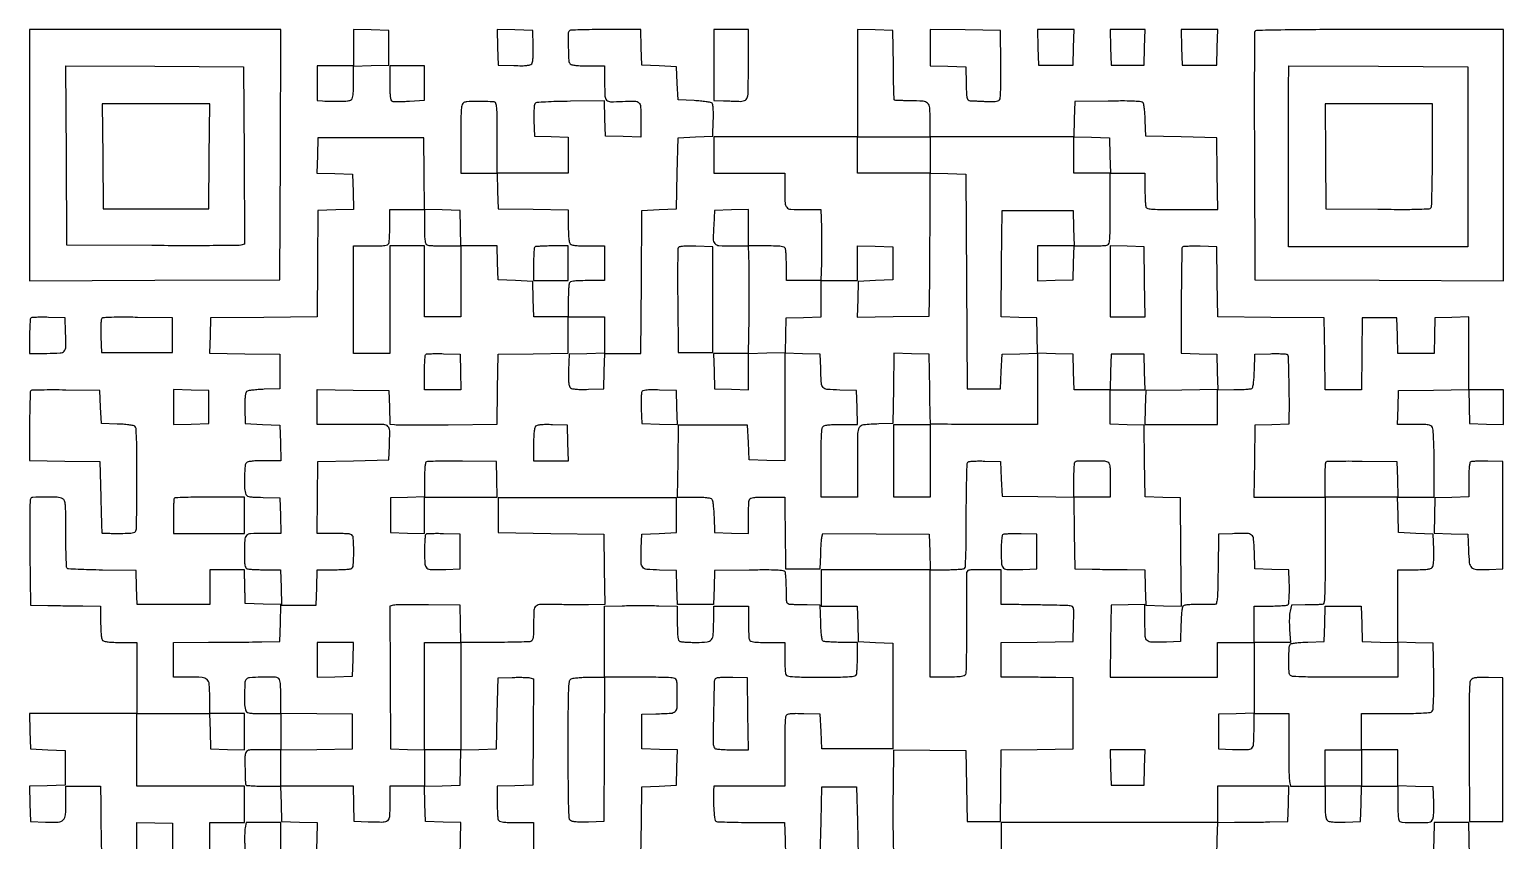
# Model space of a CAD drawing. Extents: x 179 to 1071, y 112 to 1107.
# Drawn here: x 179 to 1071, y 616 to 1107 of the extents above; entities that cross this region are included whole.
import ezdxf

# ---------------------------------------------------------------- set-up
doc = ezdxf.new("R2010")
doc.units = 0

msp = doc.modelspace()

# ---------------------------------------------------------------- linework, layer by layer
for points in [[(179, 1030.993714), (179, 954.987428), (254.75, 955.243714), (330.5, 955.5), (330.756286, 1031.25), (331.012572, 1107), (255.006286, 1107), (179, 1107)], [(789.216168, 1096.25), (789.5, 1085.5), (800, 1085.5), (810.5, 1085.5), (810.783832, 1096.25), (811.067663, 1107), (800, 1107), (788.932337, 1107)], [(833.216168, 1096.25), (833.5, 1085.5), (843.5, 1085.5), (853.5, 1085.5), (853.783832, 1096.25), (854.067663, 1107), (843.5, 1107), (832.932337, 1107)], [(876.216168, 1096.25), (876.5, 1085.5), (887, 1085.5), (897.5, 1085.5), (897.783832, 1096.25), (898.067663, 1107), (887, 1107), (875.932337, 1107)], [(223.235953, 1030.25), (223.5, 998.5), (255.5, 998.5), (287.5, 998.5), (287.764047, 1030.25), (288.028094, 1062), (255.5, 1062), (222.971906, 1062)], [(724, 1031), (724, 1020), (702, 1020), (680, 1020), (680, 1031), (680, 1042), (702, 1042), (724, 1042)], [(832.783832, 1030.75), (833.067663, 1020), (822.033832, 1020), (811, 1020), (811, 1031.033832), (811, 1042.067663), (821.75, 1041.783832), (832.5, 1041.5)], [(833, 954.534983), (833, 933), (843.519888, 933), (854.039775, 933), (853.769888, 954.25), (853.5, 975.5), (843.25, 975.784983), (833, 976.069966)], [(266, 878.5), (266, 867.932337), (276.75, 868.216168), (287.5, 868.5), (287.5, 878.5), (287.5, 888.5), (276.75, 888.783832), (266, 889.067663)], [(724, 846), (724, 824), (713, 824), (702, 824), (702, 846), (702, 868), (713, 868), (724, 868)], [(353, 725.466168), (353, 714.932337), (363.75, 715.216168), (374.5, 715.5), (374.784983, 725.75), (375.069966, 736), (364.034983, 736), (353, 736)], [(440, 703.5), (440, 671), (429, 671), (418, 671), (418, 703.5), (418, 736), (429, 736), (440, 736)], [(833.216168, 660.25), (833.5, 649.5), (843.5, 649.5), (853.5, 649.5), (853.783832, 660.25), (854.067663, 671), (843.5, 671), (832.932337, 671)], [(985, 660), (985, 649), (974, 649), (963, 649), (963, 660), (963, 671), (974, 671), (985, 671)]]:
    msp.add_lwpolyline(points, close=True)
for points in [[(505.666667, 1106.333333, 0.198875), (504.892492, 1104.464691, 0.006657), (505.000141, 1096.291387, 0.006951), (505.329065, 1088.151095, 0.184841), (506.2, 1086.2, 0.150969), (507.200304, 1085.671932, 0.019349), (509.630442, 1085.311224, 0.018472), (512.928253, 1085.074295, 0.008695), (517.2, 1085), (527, 1085), (527, 1074.616631, 0.011437), (527.180377, 1066.73228, 0.183493), (528.221517, 1064.32826, 0.201455), (530.555518, 1063.337162, 0.014178), (537.801517, 1063.513862, -0.013747), (545.311192, 1063.703452, -0.197834), (547.726937, 1062.702314, -0.186894), (548.809247, 1060.264125, -0.012062), (549, 1052.35776), (549, 1041.932337), (538.25, 1042.216168), (527.5, 1042.5), (527.217252, 1053.14319), (526.934504, 1063.786379), (506.445886, 1063.571824, 0.003974), (498.032412, 1063.416832, 0.007723), (491.318816, 1063.135946, 0.003772), (485.914975, 1062.785265, 0.180175), (484.938986, 1062.338986, 0.167914), (484.532983, 1061.504202, 0.012549), (484.290058, 1058.950819, 0.01561), (484.165636, 1055.723797, 0.009523), (484.210352, 1051.910352), (484.5, 1042.5), (494.75, 1042.215017), (505, 1041.930034), (505, 1030.965017), (505, 1020), (483.5, 1020), (462, 1020), (462, 1041.5, 0.001697), (461.956004, 1054.462059, 0.01846), (461.72779, 1059.680603, 0.049007), (461.249556, 1062.330453, 0.310183), (460.25, 1063.160076, 0.016306), (455.042949, 1063.465605, 0.011163), (449.120292, 1063.487369, 0.007155), (443.610912, 1063.305721, 0.105669), (441.75, 1062.815011, 0.216546), (440.759957, 1061.580415, 0.042396), (440.281426, 1058.700558, 0.018058), (440.047748, 1053.369955, 0.001925), (440, 1040.964816), (440, 1020), (450.966168, 1020), (461.932337, 1020), (462.216168, 1009.25), (462.5, 998.5), (483.75, 998.230112), (505, 997.960225), (505, 988.180112, 0.008721), (505.074341, 983.918248, 0.018496), (505.311349, 980.626174, 0.019373), (505.672136, 978.199565, 0.150894), (506.2, 977.2, 0.150969), (507.200304, 976.671932, 0.019349), (509.630442, 976.311224, 0.018472), (512.928253, 976.074295, 0.008695), (517.2, 976), (527, 976), (527, 965.5), (527, 955), (516.606989, 955, 0.005351), (511.039857, 954.940414, 0.030363), (508.086379, 954.69735, 0.063068), (506.398405, 954.23239, 0.205218), (505.606989, 953.418213, 0.07203), (505.367894, 952.361889, 0.005915), (505.178303, 949.534475, 0.007831), (505.044305, 946.140776, 0.005951), (505, 942.418213), (505, 933), (494.533832, 933), (484.067663, 933), (483.783832, 943.75), (483.5, 954.5), (473, 955), (462.5, 955.5), (462.215017, 965.75), (461.930034, 976), (450.998849, 976), (440.067663, 976), (439.783832, 986.75), (439.5, 997.5), (428.769409, 997.783635), (418.038817, 998.06727), (417.769409, 1019.783635), (417.5, 1041.5), (385.5, 1041.5), (353.5, 1041.5), (353.216515, 1030.784171), (352.93303, 1020.068343), (363.716515, 1019.784171), (374.5, 1019.5), (374.783485, 1008.784171), (375.06697, 998.068343), (364.283485, 997.784171), (353.5, 997.5), (353.236165, 965.263835), (352.97233, 933.02767), (320.736165, 932.763835), (288.5, 932.5), (288.216371, 921.769986), (287.932742, 911.039971), (309.216371, 910.769986), (330.5, 910.5), (330.5, 900), (330.5, 889.5), (321.054124, 889.209882, 0.009872), (317.344222, 889.022568, 0.013478), (314.012996, 888.697932, 0.010272), (311.278232, 888.29958, 0.132654), (310.348748, 887.874472, 0.165771), (309.775651, 886.938715, 0.029529), (309.440097, 884.884549, 0.022993), (309.270289, 881.903576, 0.008333), (309.294624, 877.66459), (309.5, 868.5), (320, 868), (330.5, 867.5), (330.783832, 856.75), (331.067663, 846), (321.233832, 846, 0.008652), (316.945271, 845.925781, 0.018432), (313.637701, 845.688986, 0.019308), (311.201559, 845.328414, 0.151095), (310.2, 844.8, 0.180372), (309.361695, 842.964814, 0.010087), (309.033781, 836.591977, 0.015718), (309.035041, 830.250176, 0.057638), (309.621449, 826.283793, 0.137305), (310.355481, 825.044772, 0.13437), (311.631874, 824.354225, 0.045994), (314.122991, 824.011163, 0.004239), (320.357794, 823.783793), (330.5, 823.5), (330.783832, 812.75), (331.067663, 802), (320.650463, 802, 0.012837), (312.706871, 801.796023, 0.196334), (310.271039, 800.652015, 0.177295), (309.204591, 798.079841, 0.010105), (309.013655, 789.356989, 0.00766), (309.071521, 785.115935, 0.037109), (309.319308, 782.722219, 0.073747), (309.79184, 781.317789, 0.185226), (310.581787, 780.606989, 0.07196), (311.63733, 780.367915, 0.005942), (314.455587, 780.178303, 0.007852), (317.838356, 780.044307, 0.005972), (321.547956, 780), (330.932337, 780), (331.216168, 769.25), (331.5, 758.5), (342, 758.5), (352.5, 758.5), (352.783832, 769.25), (353.067663, 780), (362.452044, 780, 0.005972), (366.161644, 780.044307, 0.007852), (369.544413, 780.178303, 0.005942), (372.36267, 780.367915, 0.07196), (373.418213, 780.606989, 0.293407), (374.908548, 782.635663, 0.015702), (375.17128, 791, 0.015702), (374.908548, 799.364337, 0.293407), (373.418213, 801.393011, 0.07207), (372.36144, 801.632119, 0.005899), (369.528746, 801.821697, 0.007818), (366.128746, 801.955696, 0.005939), (362.39871, 802), (352.960995, 802), (353.230498, 823.75), (353.5, 845.5), (375, 846), (396.5, 846.5), (396.795054, 855, 0.010253), (396.92436, 864.109648, 0.187892), (395.875476, 866.75285, 0.199702), (393.339792, 867.907674, 0.011792), (384.71245, 867.990136, -0.001627), (379.674966, 867.935875, -0.001021), (373.78272, 867.903613, -0.001024), (367.981821, 867.895576, -0.001872), (363.25, 867.916434), (353, 868), (353, 878.519502), (353, 889.039005), (374.75, 888.769502), (396.5, 888.5), (396.783785, 878.358541), (397.06757, 868.217082), (399.783785, 867.858541, 0.031363), (401.754843, 867.723239, 0.000846), (410.435357, 867.687291, 0.001757), (420.64152, 867.698143, 0.001202), (432.230197, 867.779047), (461.960394, 868.058093), (462.230197, 889.279047), (462.5, 910.5), (483.75, 910.769888), (505, 911.039775), (505, 922.019888), (505, 933), (516, 933), (527, 933), (527, 922.033832), (527, 911.067663), (516.25, 910.783832), (505.5, 910.5), (505.215609, 900.900987, 0.006919), (505.139302, 896.065714, 0.027023), (505.294874, 893.081903, 0.044369), (505.67274, 891.166788, 0.149751), (506.364894, 890.112128, 0.1305), (507.478955, 889.596888, 0.02258), (509.802758, 889.296615, 0.019663), (512.980927, 889.156589, 0.008898), (517.149285, 889.211141), (526.5, 889.5), (526.783832, 900.25), (527.067663, 911), (538.023209, 911), (548.978755, 911), (549.239377, 954.25), (549.5, 997.5), (560, 998), (570.5, 998.5), (571, 1020), (571.5, 1041.5), (582, 1042), (592.5, 1042.5), (592.789648, 1051.910352, 0.009052), (592.840268, 1055.906317, 0.017612), (592.710631, 1059.093133, 0.016788), (592.446066, 1061.500693, 0.161989), (591.991548, 1062.408452, 0.150833), (591.136984, 1062.859873, 0.010075), (588.373393, 1063.324107, 0.013797), (584.997628, 1063.726659, 0.009853), (581.2019, 1063.9981), (571.5, 1064.5), (571, 1074.5), (570.5, 1084.5), (560, 1085), (549.5, 1085.5), (549.216168, 1096.25), (548.932337, 1107), (527.632835, 1107, 0.002928), (519.419844, 1106.951908, 0.004657), (512.394229, 1106.804167, 0.001225), (506.288613, 1106.603887, 0.189769)], [(375, 1096.033832), (375, 1085), (364, 1085), (353, 1085), (353, 1074.5), (353, 1064), (356.25, 1063.824751, 0.008133), (362.122698, 1063.603806, 0.012105), (367.26581, 1063.618564, 0.010961), (371.406335, 1063.821607, 0.087934), (373.25, 1064.285184, 0.168676), (374.166711, 1065.14945, 0.079858), (374.68618, 1066.710445, 0.035098), (374.940483, 1069.475621, 0.005385), (375, 1075.001352), (375, 1084.932337), (385.75, 1085.216168), (396.5, 1085.5), (396.5, 1096), (396.5, 1106.5), (385.75, 1106.783832), (375, 1107.067663)], [(462.215822, 1096.284178), (462.5, 1085.5), (472.099013, 1085.215609, 0.006919), (476.934286, 1085.139302, 0.027023), (479.918097, 1085.294874, 0.044369), (481.833212, 1085.67274, 0.149751), (482.887872, 1086.364894, 0.1305), (483.403112, 1087.478955, 0.02258), (483.703385, 1089.802758, 0.019663), (483.843411, 1092.980927, 0.008898), (483.788859, 1097.149285), (483.5, 1106.5), (472.715822, 1106.784178), (461.931643, 1107.068357)], [(593, 1085.5), (593, 1064), (599, 1063.875, -0.001654), (601.535448, 1063.813789, -0.001437), (604.192187, 1063.733217, -0.001445), (606.596567, 1063.646425, -0.004253), (608.25, 1063.567866, 0.093793), (611.717792, 1064.024964, 0.254673), (613.359317, 1065.773106, 0.061432), (613.923644, 1070.007226, 0.002447), (614, 1085.606989), (614, 1107), (603.5, 1107), (593, 1107)], [(724, 1096.053719), (724, 1085.067663), (734.75, 1084.783832), (745.5, 1084.5), (745.784983, 1074.25, 0.003632), (746.011847, 1067.781757, 0.048941), (746.34237, 1065.438451, 0.173357), (747.039651, 1064.377025, 0.15624), (748.284983, 1063.941697, -0.004634), (749.561037, 1063.896272, -0.000818), (751.954797, 1063.784916, -0.000886), (754.76099, 1063.644791, -0.000797), (757.667517, 1063.489848, 0.010711), (761.080054, 1063.375719, 0.03119), (763.434346, 1063.494354, 0.045896), (765.038149, 1063.826873, 0.146512), (765.938611, 1064.426031, 0.157562), (766.451693, 1065.709986, 0.007319), (766.70316, 1070.452091, 0.009444), (766.829565, 1076.948998, 0.003468), (766.771094, 1086.12788), (766.5, 1106.5), (745.25, 1106.769888), (724, 1107.039775)], [(920.460009, 1105.75, 0.090591), (920.266358, 1104.709509, 0.000109), (920.198937, 1082.982812, 0.000984), (920.176611, 1058.652573, 0.000605), (920.241394, 1030), (920.5, 955.5), (995.75, 955.243674), (1071, 954.987348), (1071, 1030.993674), (1071, 1107), (995.968615, 1107, 0.000668), (957.448289, 1106.948566, 0.003471), (936.19131, 1106.744245, 0.001205), (921.475143, 1106.465155, 0.305157)], [(308.758677, 1030.77123), (309.017354, 977.04246), (306.758677, 976.494347, -0.057902), (304.987826, 976.276519, -0.000418), (290.035361, 976.188577, -0.001589), (272.903102, 976.156579, -0.001017), (253, 976.223117), (201.5, 976.5), (201.241383, 1030.758691), (200.982767, 1085.017383), (254.741383, 1084.758691), (308.5, 1084.5)], [(397, 1074.606989, 0.005886), (397.062019, 1069.338475, 0.026507), (397.297438, 1066.26886, 0.045663), (397.712553, 1064.419534, 0.226855), (398.425195, 1063.667079, 0.086427), (399.390613, 1063.477421, 0.006366), (402.097463, 1063.453536, 0.008708), (405.34544, 1063.522807, 0.006489), (408.925195, 1063.708111), (418, 1064.296042), (418, 1074.648021), (418, 1085), (407.5, 1085), (397, 1085)], [(1049.5, 1030), (1049.5, 975.5), (995.211905, 975.5), (940.92381, 975.5), (940.942857, 1025.75, -0.000032), (940.951538, 1045.331386, -0.000047), (940.961905, 1062.563467, -0.000022), (940.972765, 1077.239555, -0.00086), (940.980952, 1080.508612), (941, 1085.017225), (995.25, 1084.758612), (1049.5, 1084.5)], [(963.235953, 1030.25), (963.5, 998.5), (994.93202, 998.235498, 0.001697), (1010.901959, 998.155315, 0.00816), (1019.995146, 998.288929, 0.006635), (1026.009704, 998.555446, 0.241447), (1027.166708, 999.235498, 0.134731), (1027.492293, 1000.296498, 0.001088), (1027.738089, 1009.161365, 0.003824), (1027.920853, 1019.372002, 0.002438), (1027.984687, 1031.25), (1028, 1062), (995.485953, 1062), (962.971906, 1062)], [(418, 987.606989, 0.005351), (418.059586, 982.039857, 0.030363), (418.30265, 979.086379, 0.063068), (418.76761, 977.398405, 0.205218), (419.581787, 976.606989, 0.07203), (420.638111, 976.367894, 0.005915), (423.465525, 976.178303, 0.007831), (426.859224, 976.044305, 0.005951), (430.581787, 976), (440, 976), (440, 954.5), (440, 933), (429, 933), (418, 933), (418, 954.5), (418, 976), (407.5, 976), (397, 976), (397, 943.5), (397, 911), (386, 911), (375, 911), (375, 943.5), (375, 976), (385.393011, 976, 0.005351), (390.960143, 976.059586, 0.030363), (393.913621, 976.30265, 0.063068), (395.601595, 976.76761, 0.205218), (396.393011, 977.581787, 0.07203), (396.632106, 978.638111, 0.005915), (396.821697, 981.465525, 0.007831), (396.955695, 984.859224, 0.005951), (397, 988.581787), (397, 998), (407.5, 998), (418, 998)], [(484.666667, 975.333333, 0.177413), (484.400114, 974.758552, 0.004912), (484.195833, 971.973958, 0.009526), (484.048294, 968.649913, 0.006327), (484, 964.833333), (484, 955), (494.5, 955), (505, 955), (505, 965.5), (505, 976), (495.166667, 976, 0.006327), (491.350087, 975.951706, 0.009526), (488.026042, 975.804167, 0.004912), (485.241448, 975.599886, 0.177413)], [(571.467316, 974.775423, 0.089413), (571.270021, 973.738689, 0.000629), (571.194155, 964.757489, 0.002401), (571.169587, 954.462516, 0.001532), (571.235201, 942.490243), (571.5, 911.5), (582, 911.5), (592.5, 911.5), (592.5, 943.5), (592.5, 975.5), (582.232115, 975.785181, 0.0061), (577.194344, 975.863611, 0.024229), (574.104597, 975.72423, 0.036776), (572.174504, 975.398781, 0.24573)], [(876.699448, 975.366114, 0.192676), (876.414309, 974.70046, 0.000627), (876.205463, 965.531026, 0.003321), (876.0504, 955.108554, 0.002059), (876, 942.867165), (876, 911.067663), (886.75, 910.783832), (897.5, 910.5), (897.783633, 899.769596), (898.067266, 889.039192), (876.283633, 888.769596), (854.5, 888.5), (854.215017, 878.25), (853.930034, 868), (875.965017, 868), (898, 868), (898, 878.5), (898, 889), (907.75, 889.015313, 0.007309), (911.573123, 889.077211, 0.010173), (914.991726, 889.252233, 0.006962), (917.827893, 889.495095, 0.117226), (918.711195, 889.800347, 0.199883), (919.262532, 890.589, 0.01918), (919.684251, 892.944063, 0.019108), (920.012968, 896.199826, 0.00836), (920.211195, 900.535034), (920.5, 910.5), (929.910352, 910.789648, -0.008646), (933.577505, 910.839076, -0.012638), (936.805473, 910.745152, -0.00809), (939.470189, 910.556861, -0.176467), (940.168568, 910.231432, -0.192088), (940.667795, 909.069628, -0.000825), (941.011503, 895.124427, -0.004473), (941.20003, 881.702798, -0.008243), (941.075697, 870.784983), (941, 868.069966), (930.75, 867.784983), (920.5, 867.5), (920.230498, 845.75), (919.960995, 824), (941.480498, 824), (963, 824), (963, 791.5, -0.00104), (962.958612, 771.594901, -0.012375), (962.735889, 763.892176, -0.027045), (962.298901, 759.851605, -0.353956), (961.25, 758.915569, -0.005382), (960.148276, 758.874296, -0.000546), (957.530654, 758.807303, -0.000684), (954.411241, 758.735145, -0.000545), (951.045844, 758.665569), (942.591688, 758.5), (941.799182, 755, 0.038494), (941.526887, 753.144687, 0.011146), (941.392307, 750.251563, 0.011137), (941.38601, 746.973837, 0.011671), (941.526954, 743.75), (942.04723, 736), (931.023615, 736), (920, 736), (920, 747), (920, 758), (929.75, 758.015313, 0.006995), (933.558115, 758.07457, 0.010027), (936.929688, 758.241942, 0.00628), (939.733031, 758.472938, 0.135534), (940.5, 758.765313, 0.221462), (941.092546, 759.846669, 0.00748), (941.343937, 764.827229, 0.013251), (941.396764, 770.715905, 0.009848), (941.154713, 777.215017), (941, 779.930034), (930.75, 780.215017), (920.5, 780.5), (920.215131, 790.7397, 0.013827), (919.781878, 798.54295, 0.200378), (918.533568, 800.948742, 0.174565), (915.86687, 801.925177, 0.010012), (907, 801.795054), (898.5, 801.5), (898.230112, 780.25, -0.001775), (898.024023, 767.568262, -0.018438), (897.72857, 762.360332, -0.047513), (897.222475, 759.707314, -0.322508), (896.230112, 758.931729, -0.009293), (895.150957, 758.909221, -0.001005), (892.65822, 758.908579, -0.001234), (889.689982, 758.921108, -0.000994), (886.5, 758.94879, 0.00944), (883.347456, 758.922896, 0.012663), (880.493783, 758.773175, 0.009829), (878.139556, 758.543146, 0.117495), (877.287346, 758.231125, 0.197512), (876.731551, 757.411535, 0.018388), (876.311748, 754.953052, 0.018393), (875.984987, 751.544471, 0.007835), (875.787346, 746.964064), (875.5, 736.5), (867, 736.204946, -0.01013), (858.007803, 736.075099, -0.184193), (855.379393, 737.094936, -0.199498), (854.203863, 739.575524, -0.01218), (854, 747.942938), (854, 758.847771), (843.75, 758.673886), (833.5, 758.5), (833.230498, 736.75), (832.960995, 715), (865.480498, 715), (898, 715), (898, 725.5), (898, 736), (909, 736), (920, 736), (920, 714.533832), (920, 693.067663), (909.25, 692.783832), (898.5, 692.5), (898.5, 682), (898.5, 671.5), (907, 671.204946, 0.009927), (915.965089, 671.071849, 0.179688), (918.602972, 672.066531, 0.203196), (919.788355, 674.49751, 0.01319), (920, 682.519052), (920, 693), (930.5, 693), (941, 693), (941.125898, 682.25, -0.001829), (941.164035, 677.513914, -0.001269), (941.173965, 672.160937, -0.00128), (941.157291, 667.020611, -0.002639), (941.112737, 663, 0.006771), (941.103002, 659.544118, 0.007392), (941.188607, 656.189063, 0.006983), (941.344297, 653.322595, 0.036021), (941.566294, 651.75), (942.158911, 649), (952.579455, 649), (963, 649), (963, 639.122445, 0.007345), (963.070162, 634.346734, 0.024181), (963.314808, 631.205854, 0.035127), (963.728754, 629.124417, 0.154085), (964.399285, 628.083586, 0.132968), (965.486141, 627.587315, 0.020746), (967.849829, 627.296386, 0.018924), (971.042317, 627.15859, 0.009044), (975.149285, 627.211141), (984.5, 627.5), (984.783832, 638.25), (985.067663, 649), (996.033832, 649), (1007, 649), (1007, 639.581787, 0.005951), (1007.044305, 635.859224, 0.007831), (1007.178303, 632.465525, 0.005915), (1007.367894, 629.638111, 0.07203), (1007.606989, 628.581787, 0.291576), (1009.49595, 627.184254, 0.015142), (1017.406284, 626.87348, 0.016944), (1025.28891, 627.069793, 0.207735), (1027.916414, 628.399285, 0.132968), (1028.412685, 629.486141, 0.020746), (1028.703614, 631.849829, 0.018924), (1028.84141, 635.042317, 0.009044), (1028.788859, 639.149285), (1028.5, 648.5), (1017.75, 648.783832), (1007, 649.067663), (1007, 660.033832), (1007, 671), (996, 671), (985, 671), (985, 682), (985, 693), (1005.877555, 693, 0.002758), (1016.432519, 693.058219, 0.012365), (1022.608758, 693.279172, 0.014651), (1026.585088, 693.637159, 0.192057), (1027.85998, 694.331286, 0.156728), (1028.372347, 695.607424, 0.00746), (1028.63344, 700.26892, 0.009591), (1028.772656, 706.638857, 0.003585), (1028.732424, 715.581286), (1028.5, 735.5), (1017.75, 735.783832), (1007, 736.067663), (1007, 758.033832), (1007, 780), (1016.877555, 780, 0.007345), (1021.653266, 780.070162, 0.024181), (1024.794146, 780.314808, 0.035127), (1026.875583, 780.728754, 0.154085), (1027.916414, 781.399285, 0.132968), (1028.412685, 782.486141, 0.020746), (1028.703614, 784.849829, 0.018924), (1028.84141, 788.042317, 0.009044), (1028.788859, 792.149285), (1028.5, 801.5), (1018, 802), (1007.5, 802.5), (1007.216168, 813.25), (1006.932337, 824), (1017.966168, 824), (1029, 824), (1029, 844.065741, 0.004232), (1028.930184, 852.314413, 0.007523), (1028.713004, 859.104674, 0.004941), (1028.403728, 864.534132, 0.106554), (1027.964816, 866.065741, 0.136496), (1026.974845, 867.101679, 0.091062), (1025.426904, 867.675762, 0.038278), (1022.702367, 867.94088, 0.005121), (1016.929833, 868), (1006.930034, 868), (1007.215017, 878.25), (1007.5, 888.5), (1028.714798, 888.769785), (1049.929597, 889.03957), (1050.214798, 878.769785), (1050.5, 868.5), (1060.75, 868.215017), (1071, 867.930034), (1071, 878.465017), (1071, 889), (1060.5, 889), (1050, 889), (1050, 911.034983), (1050, 933.069966), (1039.75, 932.784983), (1029.5, 932.5), (1029.216168, 921.75), (1028.932337, 911), (1018, 911), (1007.067663, 911), (1006.783832, 921.75), (1006.5, 932.5), (996, 932.5), (985.5, 932.5), (985.230498, 910.75), (984.960995, 889), (974, 889), (963.039005, 889), (962.769502, 910.75), (962.5, 932.5), (930.269847, 932.763827), (898.039695, 933.027654), (897.769847, 954.263827), (897.5, 975.5), (887.449448, 975.782781, 0.006672), (883.547259, 975.840477, 0.010046), (880.145783, 975.777033, 0.005301), (877.300668, 975.636532, 0.183378)], [(179.699448, 932.366114, 0.177451), (179.419778, 931.762931, 0.004898), (179.205463, 928.836713, 0.009512), (179.050668, 925.343898, 0.006317), (179, 921.333333), (179, 911), (189.480948, 911, 0.01319), (197.50249, 911.211645, 0.203196), (199.933469, 912.397028, 0.179688), (200.928151, 915.034911, 0.009927), (200.795054, 924), (200.5, 932.5), (190.449448, 932.782781, 0.006672), (186.547259, 932.840477, 0.010046), (183.145783, 932.777033, 0.005301), (180.300668, 932.636532, 0.183378)], [(222.436432, 931.69494, 0.081377), (222.244472, 930.767103, 0.005152), (222.157067, 927.976464, 0.007464), (222.136743, 924.63317, 0.005474), (222.210159, 920.924983), (222.5, 911.5), (244, 911.5), (265.5, 911.5), (265.5, 922), (265.5, 932.5), (244.226273, 932.769957, 0.002397), (233.096014, 932.857837, 0.0131), (227.0794, 932.718847, 0.01632), (223.363561, 932.413716, 0.279403)], [(439.783832, 899.75), (440.067663, 889), (429.033832, 889), (418, 889), (418, 899.333333, -0.006317), (418.050668, 903.343898, -0.009512), (418.205463, 906.836713, -0.004898), (418.419778, 909.762931, -0.177451), (418.699448, 910.366114, -0.183378), (419.300668, 910.636532, -0.005301), (422.145783, 910.777033, -0.010046), (425.547259, 910.840477, -0.006672), (429.449448, 910.782781), (439.5, 910.5)], [(179.686388, 888.353055, 0.189231), (179.408048, 887.715023, 0.001351), (179.201626, 881.754343, 0.004894), (179.049525, 874.881199, 0.003085), (179, 866.853221), (179, 846.039775), (200.25, 845.769888), (221.5, 845.5), (222.050293, 824, 0.000841), (222.275652, 815.738752, 0.001379), (222.497602, 808.742188, 0.000127), (222.715128, 802.48009, 0.161135), (222.800293, 802.25, 0.220733), (223.004731, 802.148132, 0.000752), (225.847408, 802.073437, 0.003826), (229.085879, 802.018011, 0.002365), (232.893011, 802, 0.005748), (238.163694, 802.060597, 0.031643), (240.993666, 802.305311, 0.0653), (242.618446, 802.772413, 0.201158), (243.393011, 803.581787, 0.086131), (243.638486, 804.827455, 0.000923), (243.821697, 813.598307, 0.002889), (243.956116, 823.733425, 0.001871), (244, 835.459343, 0.00179), (243.944676, 850.911559, 0.008594), (243.730307, 859.713769, 0.007972), (243.398899, 865.472925, 0.20392), (242.695876, 866.837437, 0.131421), (241.740901, 867.277004, 0.010763), (239.000112, 867.687053, 0.013854), (235.65896, 868.019842, 0.010217), (231.945876, 868.209882), (222.5, 868.5), (222, 878.5), (221.5, 888.5), (200.936388, 888.769721, 0.003162), (193.00418, 888.823589, 0.005018), (186.21171, 888.758585, 0.001402), (180.323998, 888.626628, 0.192368)], [(549.44069, 887.706038, 0.08044), (549.24673, 886.777249, 0.005694), (549.156546, 884.121982, 0.007919), (549.135127, 880.937236, 0.005886), (549.208575, 877.420857), (549.5, 868.5), (560.285361, 868.21581), (571.070721, 867.931619), (570.785361, 878.21581), (570.5, 888.5), (560.232115, 888.785181, 0.005806), (555.041094, 888.869045, 0.026058), (552.006728, 888.724611, 0.044386), (550.172066, 888.374845, 0.236067)], [(485.234424, 866.834424, 0.148037), (484.682905, 865.804059, 0.021532), (484.312981, 863.428249, 0.019339), (484.074077, 860.149401, 0.008515), (484, 855.8), (484, 846), (494.533832, 846), (505.067663, 846), (504.783832, 856.75), (504.5, 867.5), (495.484424, 867.784424, 0.008771), (491.360229, 867.84215, 0.022222), (488.366666, 867.698401, 0.027716), (486.2536, 867.383717, 0.146572)], [(419.25, 845.347997, 0.243567), (418.6552, 844.645239, 0.027592), (418.292495, 842.524493, 0.021834), (418.065347, 839.310493, 0.006724), (418, 834.45165), (418, 824.069966), (407.75, 823.784983), (397.5, 823.5), (397.5, 813), (397.5, 802.5), (407.75, 802.215017), (418, 801.930034), (418, 812.965017), (418, 824), (440.033832, 824), (462.067663, 824), (461.783832, 834.75), (461.5, 845.5), (441, 845.68133, 0.002393), (433.052981, 845.713582, 0.003649), (426.154688, 845.658212, 0.001347), (420.224881, 845.551351, 0.092731)], [(831.418213, 845.393011, -0.205218), (832.23239, 844.601595, -0.063068), (832.69735, 842.913621, -0.030363), (832.940414, 839.960143, -0.005351), (833, 834.393011), (833, 824), (822, 824), (811, 824), (811, 834.333333, -0.006022), (811.048276, 838.341612, -0.009111), (811.195833, 841.827083, -0.004516), (811.399803, 844.754503, -0.178563), (811.666667, 845.333333, -0.194545), (813.015008, 845.905165, -0.003449), (821.049326, 845.984863, -0.005978), (828.751045, 845.916057, -0.086595)], [(1006.783832, 834.75), (1007.067663, 824), (985.033832, 824), (963, 824), (963, 834.333333, -0.006196), (963.049688, 838.342961, -0.009348), (963.201516, 841.832766, -0.00474), (963.411589, 844.759435, -0.177907), (963.686013, 845.35268, -0.192551), (964.324385, 845.626314, -0.001338), (970.358056, 845.758056, -0.004901), (977.311969, 845.823103, -0.003085), (985.436013, 845.769346), (1006.5, 845.5)], [(1051.25, 845.35572, 0.242283), (1050.655453, 844.649191, 0.027506), (1050.292681, 842.524833, 0.021803), (1050.065426, 839.308481, 0.006735), (1050, 834.45165), (1050, 824.069966), (1039.75, 823.784983), (1029.5, 823.5), (1029.216527, 812.785353), (1028.933054, 802.070705), (1039.216527, 801.785353), (1049.5, 801.5), (1049.78602, 791.765906, 0.018563), (1050.288309, 784.223421, 0.181953), (1051.69017, 781.419268, 0.179528), (1054.602547, 780.215405, 0.01798), (1062.259538, 780.209712), (1070.5, 780.5), (1070.5, 813), (1070.5, 845.5), (1061.5, 845.689053, 0.005646), (1057.961486, 845.723415, 0.007732), (1054.776562, 845.669121, 0.005296), (1052.119548, 845.554529, 0.085748)], [(266.628854, 823.295521, 0.17984), (266.376789, 822.745211, 0.004086), (266.184726, 819.815976, 0.008644), (266.04552, 816.338977, 0.005682), (266, 812.333333), (266, 802), (287.5, 802), (309, 802), (309, 812.971221), (309, 823.942442), (288.128854, 823.933408, 0.002817), (280.082717, 823.884587, 0.00449), (273.203881, 823.742302, 0.00114), (267.216999, 823.551013, 0.190034)], [(418.699448, 801.366114, 0.176192), (418.420124, 800.767512, 0.00534), (418.205463, 797.989184, 0.009959), (418.050687, 794.66395, 0.006649), (418, 790.852385, 0.015066), (418.225391, 783.374, 0.209042), (419.427349, 781.021828, 0.172284), (422.083534, 780.067202, 0.009626), (431, 780.204946), (439.5, 780.5), (439.5, 791), (439.5, 801.5), (429.449448, 801.782781, 0.006672), (425.547259, 801.840477, 0.010046), (422.145783, 801.777033, 0.005301), (419.300668, 801.636532, 0.183378)], [(768.25, 801.355184, 0.239571), (767.65961, 800.661366, 0.028847), (767.294754, 798.622495, 0.022667), (767.066213, 795.542656, 0.007186), (767, 790.935719, 0.01481), (767.223562, 783.389504, 0.208312), (768.423371, 781.027417, 0.173231), (771.077023, 780.06775, 0.009662), (780, 780.204946), (788.5, 780.5), (788.5, 791), (788.5, 801.5), (779, 801.688517, 0.005334), (775.26986, 801.722736, 0.007376), (771.923437, 801.668364, 0.004885), (769.128197, 801.554344, 0.086451)], [(985.216168, 747.25), (985.5, 736.5), (996.25, 736.216168), (1007, 735.932337), (1007, 725.466168), (1007, 715), (985.75, 714.914061, -0.001379), (963.177584, 714.885027, -0.007689), (951.073315, 715.089001, -0.006697), (943.281954, 715.444712, -0.24128), (941.776798, 716.331727, -0.137211), (941.177773, 718.324257, -0.006195), (941.127743, 725.543217, -0.006369), (941.258814, 732.745226, -0.131409), (941.877641, 734.80202, -0.210946), (942.586251, 735.288291, -0.013543), (945.121209, 735.693603, -0.016713), (948.428501, 736.01889, -0.008911), (952.535034, 736.211195), (962.5, 736.5), (962.783832, 747.25), (963.067663, 758), (974, 758), (984.932337, 758)], [(526.760511, 671.25), (526.5, 627.5), (517.149285, 627.211141, -0.009044), (513.042317, 627.15859, -0.018924), (509.849829, 627.296386, -0.020746), (507.486141, 627.587315, -0.132968), (506.399285, 628.083586, -0.207616), (505.600234, 629.661873, -0.006676), (505.265304, 636.955267, -0.007006), (505.050918, 648.525295, -0.001129), (505, 671.072755, -0.000837), (505.042656, 696.548369, -0.009368), (505.266552, 706.684851, -0.01693), (505.685176, 712.280217, -0.238063), (506.75, 713.919901, -0.09757), (507.90956, 714.320825, -0.010829), (510.706213, 714.648701, -0.012859), (514.086313, 714.883422, -0.010083), (517.760511, 714.969591), (527.021022, 715)], [(594.292939, 714.222057, 0.246696), (593.340917, 712.517171, 0.001409), (592.910743, 693.588841, 0.0021), (592.619975, 675.075755, 0.142217), (593.453926, 672.074549, 0.219092), (594.144571, 671.616261, 0.013423), (596.658427, 671.293639, 0.016619), (599.951048, 671.070848, 0.008582), (604.078519, 671), (614.039005, 671), (613.769502, 692.75), (613.5, 714.5), (604.5, 714.754537, 0.008456), (600.964603, 714.794707, 0.011643), (597.789176, 714.703117, 0.008422), (595.16261, 714.521689, 0.123619)], [(1051.748341, 713.785438, 0.211085), (1050.706026, 711.947752, 0.01647), (1050.319664, 706.184982, 0.009088), (1050.155267, 695.801497, 0.000833), (1050.258747, 670), (1050.5, 627.5), (1060.5, 627.5), (1070.5, 627.5), (1070.5, 671), (1070.5, 714.5), (1061.989595, 714.785438, 0.010027), (1058.091417, 714.837964, 0.022693), (1055.145558, 714.684766, 0.028725), (1052.99109, 714.34863, 0.107052)], [(309.487534, 623.75, 0.029867), (309.274687, 622.038998, 0.008811), (309.15201, 619.398438, 0.008811), (309.11869, 616.41836, 0.009375), (309.192221, 613.5), (309.5, 606.5), (320.25, 606.216168), (331, 605.932337), (331, 616.466168), (331, 627), (320.545313, 627), (310.090626, 627)]]:
    msp.add_lwpolyline(points, format="xyb", close=True)
for points in [[(702.124768, 606), (701.812384, 617.25, -0.005073), (701.711055, 623.001797, -0.00168), (701.67636, 631.443198, -0.001672), (701.700644, 640.801295, -0.0019), (701.787992, 649.769396), (702.075984, 671.038793), (723.787992, 670.769396), (745.5, 670.5), (746, 649), (746.5, 627.5), (756.5, 627.5), (766.5, 627.5), (766.769448, 649.230552), (767.038896, 670.961104), (788.769448, 671.230552), (810.5, 671.5), (810.5, 693), (810.5, 714.5), (800, 714.703106, 0.001261), (795.168766, 714.784374, 0.000701), (789.279688, 714.860325, 0.000699), (783.319391, 714.920497, 0.001132), (778.25, 714.953106), (767, 715), (767, 725.480498), (767, 735.960995), (788.75, 736.230498), (810.5, 736.5), (810.783832, 747.25, 0.003018), (810.926608, 754.261386, 0.04887), (810.730327, 756.611152, 0.186219), (810.073121, 757.684953, 0.144819), (808.783832, 758.178674, 0.012917), (805.955018, 758.326594, 0.001183), (798.91782, 758.495828, 0.001332), (789.662426, 758.671822, 0.000634), (777.75, 758.851493), (767, 759), (767, 769.5), (767, 780), (756.5, 780, 0.003237), (749.737197, 779.956215, 0.049438), (747.415979, 779.695749, 0.187802), (746.38472, 779.01742, 0.152419), (745.971464, 777.75, 0.003324), (745.961468, 776.093091, 0.000068), (745.967721, 767.76057, 0.00016), (745.979454, 758.024419, 0.000107), (745.998793, 746.903004, -0.002081), (745.974317, 735.823445, -0.003187), (745.851916, 726.220806, -0.001113), (745.675191, 717.943391, -0.085919), (745.42034, 716.653004, -0.195349), (744.615339, 715.792779, -0.071099), (742.985299, 715.305021, -0.032062), (740.082144, 715.058563, -0.005147), (734.393011, 715), (724, 715), (724, 747.5), (724, 780), (733.75, 780.015313, 0.007204), (737.571834, 780.076387, 0.010053), (740.986403, 780.248944, 0.006816), (743.820447, 780.488218, 0.11765), (744.693076, 780.789149, 0.241684), (745.317121, 781.853699, 0.004747), (745.619438, 788.357914, 0.00741), (745.82636, 797.705563, 0.001872), (745.880618, 812.911378, -0.002675), (745.943326, 825.030966, -0.004314), (746.140996, 835.350723, -0.001058), (746.409472, 844.328139, -0.190605), (746.77719, 845.17719, -0.174349), (747.511623, 845.5231, -0.008906), (750.178593, 845.729218, -0.013328), (753.418679, 845.835095, -0.009195), (757.089648, 845.789648), (766.5, 845.5), (767, 835), (767.5, 824.5), (789.230552, 824.230552), (810.961104, 823.961104), (811.230552, 802.230552), (811.5, 780.5), (822, 780.324274, 0.000785), (826.794774, 780.251555, 0.000453), (832.563499, 780.178349, 0.000453), (838.352763, 780.115376, 0.00076), (843.216168, 780.074274), (853.932337, 780), (854.216168, 769.25), (854.5, 758.5), (865.263708, 758.216029), (876.027416, 757.932058), (875.763708, 790.716029), (875.5, 823.5), (864.769409, 823.783635), (854.038817, 824.06727), (853.769409, 845.783635), (853.5, 867.5), (843.25, 867.784983), (833, 868.069966), (833, 878.534983), (833, 889), (843.533832, 889), (854.067663, 889), (853.783832, 899.75), (853.5, 910.5), (843.5, 910.5), (833.5, 910.5), (833.216168, 899.75), (832.932337, 889), (822, 889), (811.067663, 889), (810.783832, 899.75), (810.5, 910.5), (799.783492, 910.783492), (789.066984, 911.066984), (788.783492, 921.783492), (788.5, 932.5), (777.736192, 932.783972), (766.972383, 933.067944), (767.236192, 965.283972), (767.5, 997.5), (789, 997.5), (810.5, 997.5), (810.783832, 986.75), (811.067663, 976), (800.033832, 976), (789, 976), (789, 965.466168), (789, 954.932337), (799.75, 955.216168), (810.5, 955.5), (810.784983, 965.75), (811.069966, 976), (820.453196, 976, 0.005972), (824.162354, 976.044307, 0.007853), (827.544751, 976.178303, 0.005943), (830.362696, 976.367916, 0.071958), (831.418213, 976.606989, 0.258697), (832.303854, 977.662537, 0.030015), (832.724422, 980.835307, 0.015901), (832.950434, 986.485827, 0.002045), (833, 998.606989), (833, 1020), (843.5, 1020), (854, 1020), (854, 1010.581787, 0.005951), (854.044305, 1006.859224, 0.007831), (854.178303, 1003.465525, 0.005915), (854.367894, 1000.638111, 0.07203), (854.606989, 999.581787, 0.258752), (855.662869, 998.696053, 0.029979), (858.838399, 998.275555, 0.015887), (864.493684, 998.049558, 0.002042), (876.626491, 998), (898.039005, 998), (897.769502, 1019.75), (897.5, 1041.5), (876, 1042), (854.5, 1042.5), (854.209882, 1051.945876, 0.009966), (854.021827, 1055.656643, 0.013581), (853.694973, 1058.990569, 0.010406), (853.293442, 1061.726938, 0.132318), (852.864399, 1062.663389, 0.196091), (851.652636, 1063.310982, 0.01347), (847.698017, 1063.614492, 0.012189), (841.666798, 1063.767006, 0.002924), (831.654517, 1063.717513), (811.5, 1063.5), (811.216168, 1052.75), (810.932337, 1042), (767.466168, 1042), (724, 1042), (724, 1051.964816, 0.016076), (723.751241, 1059.699885, 0.1875), (722.500385, 1062.391763, 0.177203), (719.726858, 1063.611575, 0.014061), (711.569397, 1063.900959, -0.00379), (708.143794, 1063.952075, -0.00594), (705.199403, 1064.053348, -0.001991), (702.669343, 1064.180575, -0.184857), (702.338357, 1064.32831, -0.191183), (702.188052, 1064.676423, -0.000391), (702.01259, 1070.72491, -0.002605), (701.855409, 1077.554603, -0.001604), (701.738054, 1085.59528), (701.5, 1106.5), (690.75, 1106.783832), (680, 1107.067663), (680, 1074.533832), (680, 1042), (636.5, 1042), (593, 1042), (593, 1031), (593, 1020), (614.5, 1020), (636, 1020), (636.013655, 1011.25, 0.009127), (636.195965, 1002.05053, 0.170978), (637.245256, 999.398461, 0.202918), (639.665349, 998.21457, 0.013642), (647.528155, 998), (657.823048, 998), (658.161524, 987.25, -0.004781), (658.268781, 982.356225, -0.002807), (658.308236, 976.5, -0.002807), (658.281931, 970.643771, -0.004782), (658.185662, 965.75), (657.871323, 955), (647.435662, 955), (637, 955), (637, 963.918213, 0.006277), (636.955669, 967.449196, 0.008159), (636.821697, 970.68135, 0.006338), (636.631778, 973.373807, 0.070946), (636.393011, 974.418213, 0.209079), (635.585285, 975.236951, 0.06089), (633.833669, 975.699767, 0.029178), (630.756842, 975.941329, 0.005003), (624.893011, 976), (614, 976), (614, 987.034983), (614, 998.069966), (603.75, 997.784983), (593.5, 997.5), (593, 988.673617, 0.011962), (592.722762, 980.189112, 0.181785), (593.716846, 977.473424, 0.202441), (596.209855, 976.235883, 0.015322), (603.905392, 976), (613.875232, 976), (614.187616, 964.75, -0.005071), (614.288948, 958.999304, -0.001681), (614.323671, 950.5625, -0.001673), (614.299422, 941.210674, -0.001902), (614.212114, 932.25), (613.924228, 911), (603.428282, 911), (592.932337, 911), (593.216168, 900.25), (593.5, 889.5), (603.75, 889.215017), (614, 888.930034), (614, 899.932266), (614, 910.934498), (625.25, 911.217249), (636.5, 911.5), (636.647564, 922), (636.795127, 932.5), (647.397564, 932.783832), (658, 933.067663), (658, 944.033832), (658, 955), (669, 955), (680, 955), (680, 965.533832), (680, 976.067663), (690.75, 975.783832), (701.5, 975.5), (701.5, 965.5), (701.5, 955.5), (691, 955), (680.5, 954.5), (680.215969, 943.730403), (679.931939, 932.960806), (701.715969, 933.230403), (723.5, 933.5), (723.722336, 955, 0.000722), (723.809591, 964.806965, 0.000419), (723.887487, 976.583376, 0.000419), (723.945767, 988.386752, 0.000707), (723.972336, 998.283832), (724, 1020.067663), (734.75, 1019.783832), (745.5, 1019.5), (746, 954.5), (746.5, 889.5), (756.5, 889.5), (766.5, 889.5), (767, 900), (767.5, 910.5), (778.25, 910.783832), (789, 911.067663), (789, 889.533832), (789, 868), (778.75, 867.918416, -0.00235), (762.542373, 867.865592, -0.001598), (744.098057, 867.951115, -0.000106), (724.892512, 868.105631, -0.196767), (724.321927, 868.34474, -0.191565), (724.186163, 868.659815, -0.000319), (724.018461, 874.719039, -0.002353), (723.866072, 881.543811, -0.001445), (723.747616, 889.585718), (723.5, 910.5), (712.769986, 910.783629), (702.039971, 911.067258), (701.769986, 889.783629), (701.5, 868.5), (693, 868.24922, 0.01508), (683.643505, 867.690422, 0.245296), (681.077367, 866.042339, 0.127215), (680.10758, 862.479112, 0.003164), (680, 845.480948), (680, 824), (669, 824), (658, 824), (658, 844.8, -0.003169), (658.062069, 854.593081, -0.010454), (658.278846, 861.045513, -0.00933), (658.608073, 865.538104, -0.175156), (659.2, 866.8, -0.151099), (660.201601, 867.328426, -0.019307), (662.637948, 867.688993, -0.018431), (665.94585, 867.925784, -0.008651), (670.234983, 868), (680.069966, 868), (679.784983, 878.25), (679.5, 888.5), (669.2603, 888.784869, -0.012174), (661.49116, 889.190479, -0.196929), (659.196667, 890.34273, -0.165236), (658.167162, 892.85434, -0.008001), (657.75078, 902), (657.5, 910.5), (646.732462, 910.78401), (635.964924, 911.068019), (636.084089, 888.28401, -0.000594), (636.122244, 878.843508, -0.000579), (636.138396, 869.318802, -0.00057), (636.133361, 860.948986, -0.002161), (636.101627, 855.716168), (636, 845.932337), (625.25, 846.216168), (614.5, 846.5), (614, 857), (613.5, 867.5), (592.5, 867.5), (571.5, 867.5), (571.230498, 845.75), (570.960995, 824), (580.858053, 824, -0.007728), (585.45579, 823.928935, -0.021832), (588.657879, 823.689718, -0.027879), (590.854786, 823.30362, -0.163524), (591.837437, 822.695876, -0.131421), (592.277004, 821.740901, -0.010763), (592.687053, 819.000112, -0.013854), (593.019842, 815.65896, -0.010217), (593.209882, 811.945876), (593.5, 802.5), (603.75, 802.215017), (614, 801.930034), (614, 811.383229, -0.005929), (614.044304, 815.119197, -0.007809), (614.178303, 818.524199, -0.005887), (614.367871, 821.361085, -0.072102), (614.606989, 822.418213, -0.205218), (615.398405, 823.23239, -0.063068), (617.086379, 823.69735, -0.030363), (620.039857, 823.940414, -0.005351), (625.606989, 824), (636, 824), (636.118352, 813.75, -0.000009), (636.173132, 808.998774, -0.000005), (636.24061, 803.132812, -0.000005), (636.309343, 797.148266, -0.000007), (636.368352, 792), (636.5, 780.5), (647, 780.5), (657.5, 780.5), (657.75078, 789, -0.00487), (657.885041, 792.420312, -0.005669), (658.081155, 795.668123, -0.005068), (658.305875, 798.40977, -0.033662), (658.523302, 799.763823), (659.045043, 802.027647), (691.272521, 801.763823), (723.5, 801.5), (723.783832, 790.75), (724.067663, 780), (691.033832, 780), (658, 780), (658, 769), (658, 758), (668.966168, 758), (679.932337, 758), (680.216168, 747.25), (680.5, 736.5), (691, 736), (701.5, 735.5), (701.5, 703.5), (701.5, 671.5), (680, 671.5), (658.5, 671.5), (658, 682), (657.5, 692.5), (647.582645, 692.788231, 0.006879), (642.812136, 692.861207, 0.023523), (639.713112, 692.720104, 0.033322), (637.684963, 692.394555, 0.191639), (636.807136, 691.788231, 0.124334), (636.472196, 690.842109, 0.007397), (636.233802, 687.794043, 0.01076), (636.080198, 684.116063, 0.007708), (636.06043, 680, -0.001469), (636.096992, 675.237333, -0.000878), (636.113895, 669.573438, -0.000878), (636.11092, 663.933286, -0.001525), (636.085939, 659.25), (636, 649), (614.5, 649), (593, 649), (592.892928, 646.25, 0.014198), (592.828583, 640.134305, 0.015171), (593.116901, 634.15901, 0.008651), (593.619467, 628.93217, 0.226228), (594.347981, 627.765313, 0.13194), (595.288408, 627.46889, 0.001973), (601.099756, 627.241942, 0.005193), (607.88415, 627.074329, 0.003389), (615.715017, 627.015313), (635.930034, 627), (636.215017, 616.75), (636.5, 606.5)], [(288, 606), (288, 616.5), (288, 627), (298.5, 627), (309, 627), (309, 638), (309, 649), (276.5, 649), (244, 649), (244, 671), (244, 693), (265.966168, 693), (287.932337, 693), (288.216168, 682.25), (288.5, 671.5), (298.75, 671.215017), (309, 670.930034), (309, 681.965017), (309, 693), (298.5, 693), (288, 693), (288, 702.964816, 0.0177), (287.725392, 710.719525, 0.189883), (286.393275, 713.50496, 0.174589), (283.463935, 714.756305, 0.014506), (275.065741, 715), (266, 715), (266, 725.5), (266, 736), (287.25, 736.072108, 0.000577), (296.192378, 736.112764, 0.000513), (305.489062, 736.17529, 0.000515), (313.850541, 736.248715, 0.00159), (319.5, 736.322108), (330.5, 736.5), (330.782432, 747.715839), (331.064863, 758.931679), (320.282432, 759.215839), (309.5, 759.5), (309.395178, 764.5, 0.000547), (309.344591, 766.793283, 0.000309), (309.278501, 769.573437, 0.000308), (309.208383, 772.377327, 0.000507), (309.145178, 774.75), (309, 780), (298.5, 780), (288, 780), (288, 769.5), (288, 759), (266.034983, 759), (244.069966, 759), (243.784983, 769.25), (243.5, 779.5), (223.028589, 779.771411, -0.003665), (215.123013, 779.934189, -0.005752), (208.331698, 780.202052, -0.00188), (202.488649, 780.521904, -0.183766), (201.743706, 780.856294, -0.186816), (201.414927, 781.600453, -0.001965), (201.16919, 787.349462, -0.005922), (200.988979, 794.03654, -0.003775), (200.930233, 801.818369, 0.001873), (200.884071, 814.139096, 0.020505), (200.644053, 819.084329, 0.055933), (200.112622, 821.68922, 0.193979), (199.030858, 822.983485, 0.111759), (195.728968, 823.893056, 0.014652), (188.403136, 824.016923, 0.009486), (180.888804, 823.781136, 0.296793), (179.454031, 822.740803, 0.089592), (179.262009, 821.729818, 0.000579), (179.190493, 812.601072, 0.002304), (179.168885, 802.152527, 0.001466), (179.235416, 789.990803), (179.5, 758.5), (190, 758.350303, 0.000395), (194.797091, 758.285704, 0.000228), (200.573438, 758.215115, 0.000228), (206.373531, 758.149518, 0.000381), (211.25, 758.100303), (222, 758), (222, 748.2, 0.008695), (222.074295, 743.928253, 0.018472), (222.311224, 740.630442, 0.019349), (222.671932, 738.200304, 0.150969), (223.2, 737.2, 0.150969), (224.200304, 736.671932, 0.019349), (226.630442, 736.311224, 0.018472), (229.928253, 736.074295, 0.008695), (234.2, 736), (244, 736), (244, 714.5), (244, 693), (211.466168, 693), (178.932337, 693), (179.216168, 682.25), (179.5, 671.5), (190, 671), (200.5, 670.5), (200.5, 660), (200.5, 649.5), (189.716515, 649.215829), (178.93303, 648.931657), (179.216515, 638.215829), (179.5, 627.5), (188.642469, 627.213897, 0.019432), (196.389283, 627.272581, 0.186872), (199.350115, 628.580331, 0.180389), (200.713581, 631.565427, 0.017882), (201, 639.571429), (201, 649), (211.5, 649), (222, 649), (222.046894, 638.25, 0.001159), (222.079466, 633.373532, 0.000692), (222.139675, 627.573437, 0.000693), (222.215634, 621.797098, 0.001202), (222.296894, 617), (222.5, 606.5)], [(548.960423, 606.068065), (549.230211, 627.284032), (549.5, 648.5), (560, 649), (570.5, 649.5), (570.783485, 660.215829), (571.06697, 670.931657), (560.283485, 671.215829), (549.5, 671.5), (549.5, 682), (549.5, 692.5), (558, 692.75078, 0.007645), (567.209078, 693.163487, 0.163674), (569.701026, 694.171961, 0.205195), (570.804408, 696.415836, 0.013061), (571, 703.902421, 0.004109), (570.949312, 710.069594, 0.048863), (570.677695, 712.440079, 0.147161), (570.009696, 713.651424, 0.128901), (568.75, 714.369714, 0.056194), (567.153588, 714.61028, 0.002319), (561.359375, 714.799577, 0.004004), (554.479974, 714.937274, 0.002828), (546.75, 714.986345), (527, 715), (527, 736.435662), (527, 757.871323), (537.715364, 758.185662, -0.00466), (542.632384, 758.284049, -0.002629), (548.597952, 758.316442, -0.002623), (554.617592, 758.2859, -0.004298), (559.715364, 758.18946), (571, 757.878919), (571, 747.546448, 0.005397), (571.059703, 742.015225, 0.030513), (571.302959, 739.076693, 0.063335), (571.768178, 737.396394, 0.204737), (572.581787, 736.606989, 0.069666), (573.612488, 736.368591, 0.006839), (576.16144, 736.178303, 0.008541), (579.220668, 736.044359, 0.006668), (582.546604, 736, 0.024698), (589.051164, 736.32149, 0.200709), (591.619741, 737.70783, 0.157401), (592.772594, 740.702533, 0.01381), (593, 748.934259), (593, 758), (603.5, 758), (614, 758), (614, 748.581787, 0.005951), (614.044305, 744.859224, 0.007831), (614.178303, 741.465525, 0.005915), (614.367894, 738.638111, 0.07203), (614.606989, 737.581787, 0.205218), (615.398405, 736.76761, 0.063068), (617.086379, 736.30265, 0.030363), (620.039857, 736.059586, 0.005351), (625.606989, 736), (636, 736), (636, 727.081787, 0.006277), (636.044331, 723.550804, 0.008159), (636.178303, 720.31865, 0.006338), (636.368222, 717.626193, 0.070946), (636.606989, 716.581787, 0.25694), (637.652022, 715.699082, 0.031157), (640.739087, 715.276325, 0.016334), (646.241252, 715.049835, 0.002119), (658, 715, 0.002119), (669.758748, 715.049835, 0.016334), (675.260913, 715.276325, 0.031157), (678.347978, 715.699082, 0.25694), (679.393011, 716.581787, 0.070946), (679.631778, 717.626193, 0.006338), (679.821697, 720.31865, 0.008159), (679.955669, 723.550804, 0.006277), (680, 727.081787), (680, 736), (670.25, 736.015313, -0.007318), (666.426774, 736.077277, -0.010182), (663.007846, 736.252498, -0.006974), (660.171505, 736.495648, -0.117191), (659.287346, 736.801248, -0.202046), (658.730055, 737.605497, -0.018631), (658.31097, 740.047097, -0.018541), (657.98494, 743.445159, -0.007781), (657.787346, 748.035936), (657.5, 758.5), (649.5, 758.662575, -0.000473), (646.272152, 758.731228, -0.000543), (643.189062, 758.803074, -0.000488), (640.574408, 758.869401, -0.003125), (639.25, 758.912575, -0.136494), (637.987658, 759.317144, -0.190073), (637.311473, 760.277091, -0.055157), (637.041215, 762.380161, -0.003987), (636.984687, 768.25, 0.008061), (636.920046, 771.885742, 0.011016), (636.73694, 775.156119, 0.00801), (636.481845, 777.862447, 0.114378), (636.162796, 778.77083, 0.230932), (635.095412, 779.427241, 0.012869), (631.091209, 779.714887, 0.012029), (624.928451, 779.849994, 0.002701), (614.428109, 779.77083), (593.5, 779.5), (593.215017, 769.25), (592.930034, 759), (582, 759), (571.069966, 759), (570.784983, 769.25), (570.5, 779.5), (560.2603, 779.784869, -0.013827), (552.45705, 780.218122, -0.200378), (550.051258, 781.466432, -0.174565), (549.074823, 784.13313, -0.010012), (549.204946, 793), (549.5, 801.5), (560, 802), (570.5, 802.5), (570.5, 813), (570.5, 823.5), (516.5, 823.5), (462.5, 823.5), (462.5, 813), (462.5, 802.5), (494.5, 802), (526.5, 801.5), (526.769888, 780.25), (527.039775, 759), (517.269888, 758.834203, -0.00347), (512.830717, 758.789684, -0.002056), (507.535759, 758.795103, -0.002057), (502.252378, 758.843968, -0.003537), (497.851846, 758.933916, 0.009429), (488.324331, 759.016377, 0.171183), (485.508824, 757.990928, 0.208631), (484.237584, 755.494959, 0.014929), (484, 747.539601, -0.005402), (483.940284, 742.012439, -0.03053), (483.697006, 739.075597, -0.063366), (483.231757, 737.396166, -0.204683), (482.418213, 736.606989, -0.08304), (481.220794, 736.363378, -0.001846), (475.312846, 736.178303, -0.004131), (468.377304, 736.043995, -0.002775), (460.450964, 736), (440.065502, 736), (439.782751, 747.25), (439.5, 758.5), (420.5, 758.732923, 0.002601), (413.056724, 758.785452, 0.003659), (406.417197, 758.749188, 0.002165), (400.827296, 758.653538, 0.049588), (399.239394, 758.461209), (396.978787, 757.956572), (397.239394, 714.728286), (397.5, 671.5), (407.75, 671.215017), (418, 670.930034), (418, 659.965017), (418, 649), (407.5, 649), (397, 649), (397, 638.519052, -0.01319), (396.788355, 630.49751, -0.203196), (395.602972, 628.066531, -0.179688), (392.965089, 627.071849, -0.009927), (384, 627.204946), (375.5, 627.5), (375.216168, 638.25), (374.932337, 649), (352.966168, 649), (331, 649), (331, 659.980498), (331, 670.960995), (352.75, 671.230498), (374.5, 671.5), (374.5, 682), (374.5, 692.5), (352.75, 692.769502), (331, 693.039005), (331, 703.412514, 0.005366), (330.940377, 708.968078, 0.030411), (330.697251, 711.916741, 0.063154), (330.232207, 713.602242, 0.205063), (329.418213, 714.393011, 0.087326), (326.131964, 715.032511, 0.012209), (319.18065, 714.98781, 0.008428), (312.075108, 714.648595, 0.182186), (310.2, 713.8, 0.180438), (309.359131, 711.958582, 0.010157), (309.033618, 705.583513, 0.015809), (309.039417, 699.235482, 0.05739), (309.630286, 695.25, 0.133542), (310.365943, 693.986773, 0.144985), (311.618562, 693.318691, 0.046747), (314.088289, 693.049468, 0.003789), (320.616631, 693), (331, 693), (331, 682), (331, 671), (320.519052, 671, 0.003621), (313.889173, 670.951984, 0.047056), (311.438963, 670.685023, 0.152909), (310.229783, 670.014936, 0.139298), (309.564029, 668.75, 0.052474), (309.322294, 666.407041, 0.003242), (309.382006, 659.402264, 0.003708), (309.537487, 652.46968, 0.042166), (309.849214, 649.75, 0.332156), (310.185313, 649.448606, 0.004776), (313.030144, 649.220312, 0.010918), (316.442778, 649.054024, 0.006713), (320.466168, 649), (330.932337, 649), (331.216168, 638.25), (331.5, 627.5), (342.284606, 627.215817), (353.069211, 626.931635), (352.784606, 616.715817), (352.5, 606.5)], [(439.5, 606.5), (439.784606, 616.715817), (440.069211, 626.931635), (429.284606, 627.215817), (418.5, 627.5), (418.216515, 638.215829), (417.93303, 648.931657), (428.716515, 649.215829), (439.5, 649.5), (439.783492, 660.216508), (440.066984, 670.933016), (450.783492, 671.216508), (461.5, 671.5), (462, 693), (462.5, 714.5), (471, 714.795054, -0.006919), (474.42031, 714.866413, -0.008084), (477.668123, 714.83671, -0.007268), (480.407973, 714.727474, -0.047853), (481.763823, 714.522532), (484.027647, 713.954957), (483.763823, 681.727479), (483.5, 649.5), (472.75, 649.216168), (462, 648.932337), (462, 639.547956, 0.005972), (462.044307, 635.838356, 0.007852), (462.178303, 632.455587, 0.005942), (462.367915, 629.63733, 0.07196), (462.606989, 628.581787, 0.205218), (463.398405, 627.76761, 0.063068), (465.086379, 627.30265, 0.030363), (468.039857, 627.059586, 0.005351), (473.606989, 627), (484, 627), (484, 616.533832), (484, 606.067663)], [(897.5, 606.5), (897.784983, 616.75), (898.069966, 627), (908.284983, 627.072108, 0.00076), (912.988838, 627.112465, 0.000421), (918.730589, 627.17529, 0.00042), (924.546856, 627.248714, 0.000677), (929.5, 627.322108), (940.5, 627.5), (940.783832, 638.25), (941.067663, 649), (919.533832, 649), (898, 649), (898, 638), (898, 627), (832.5, 627), (767, 627), (767, 616.533832), (767, 606.067663)]]:
    msp.add_lwpolyline(points, format="xyb")
for points in [[(657.5, 606.5), (658, 627.5), (658.5, 648.5), (669, 648.5), (679.5, 648.5), (680, 627.5), (680.5, 606.5)], [(244, 605.932337), (244, 616.5), (244, 627.067663), (254.75, 626.783832), (265.5, 626.5), (265.5, 616.5), (265.5, 606.5)], [(1050.5, 606.5), (1050.215017, 616.75), (1049.930034, 627), (1039.5, 627), (1029.069966, 627), (1028.784983, 616.75), (1028.5, 606.5)]]:
    msp.add_lwpolyline(points)

doc.saveas('drawing.dxf')
